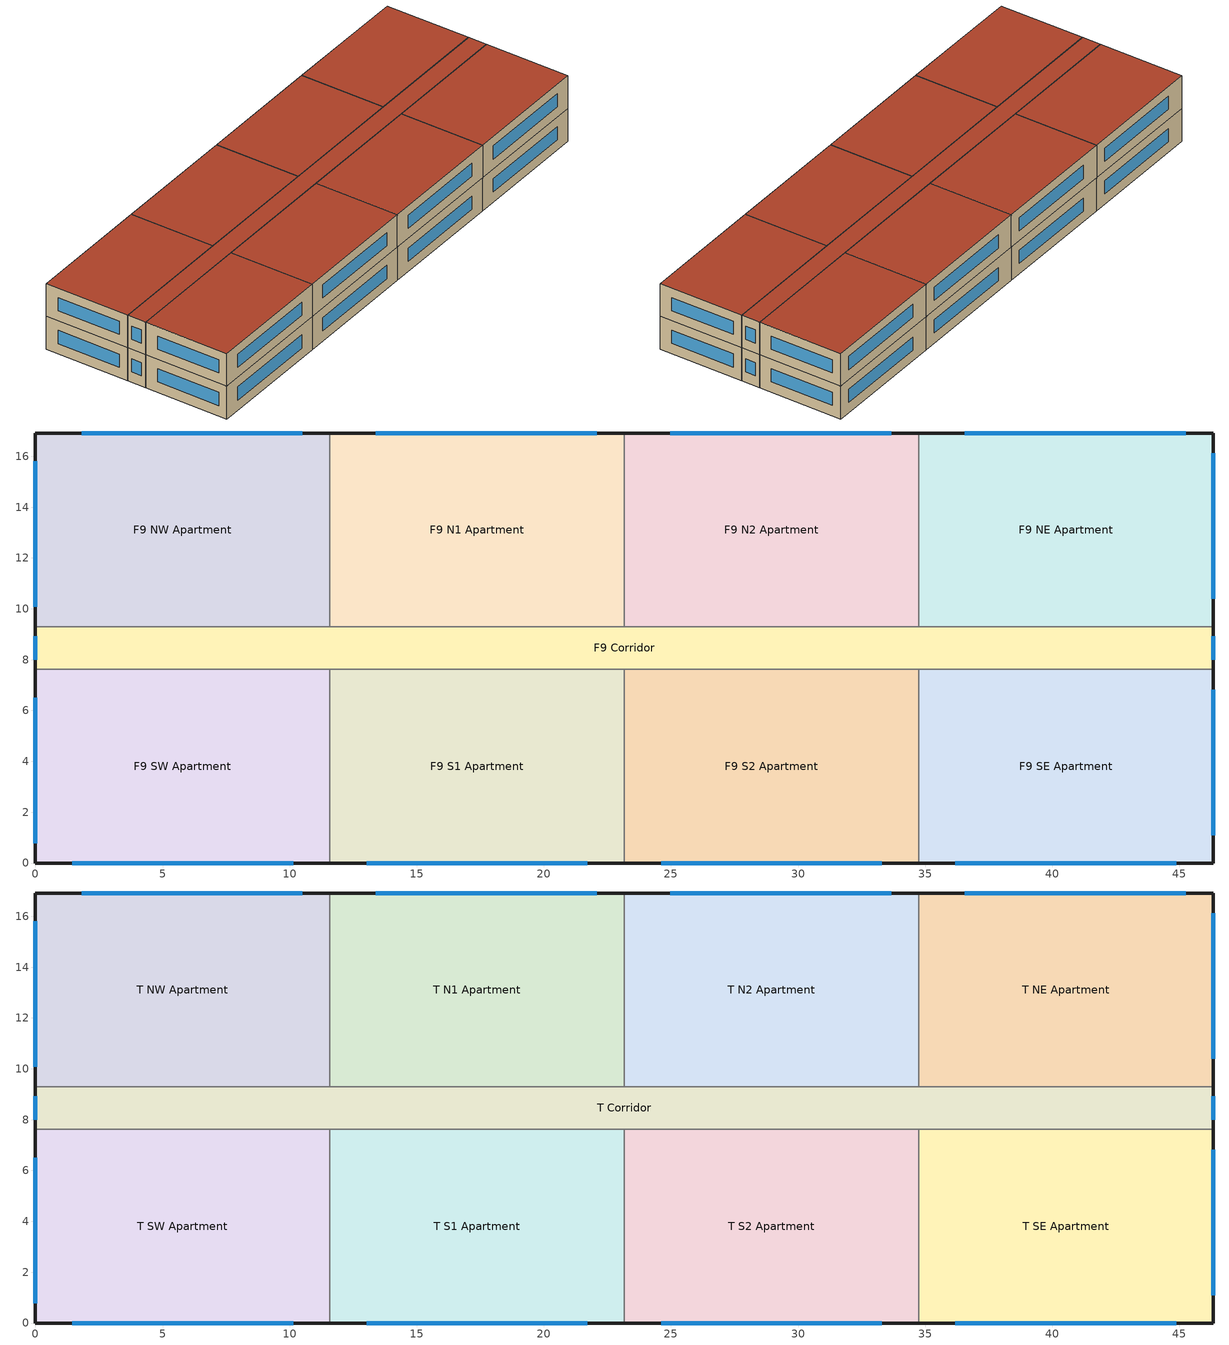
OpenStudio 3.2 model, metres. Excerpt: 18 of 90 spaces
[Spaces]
F9 SE Apartment
 floor to F8 SE Apartment: 46.33,7.62 46.33,0 34.75,0 34.75,7.62 z24.38
 wall outside: 34.75,0 46.33,0 46.33,7.62 z24.38:27.43
 wall to F9 S2 Apartment: 34.75,7.62 34.75,0 z24.38:27.43
 wall to F9 Corridor: 46.33,7.62 34.75,7.62 z24.38:27.43
 window: 36.19,0 44.88,0 / 46.33,1.1 46.33,6.81 z25.34:26.56
F9 N2 Apartment
 floor to F8 N2 Apartment: 34.75,16.92 34.75,9.3 23.16,9.3 23.16,16.92 z24.38
 wall outside: 34.75,16.92 23.16,16.92 z24.38:27.43
 wall to F9 NE Apartment: 34.75,9.3 34.75,16.92 z24.38:27.43
 wall to F9 Corridor: 23.16,9.3 34.75,9.3 z24.38:27.43
 wall to F9 N1 Apartment: 23.16,16.92 23.16,9.3 z24.38:27.43
 window: 33.66,16.92 24.98,16.92 z25.34:26.56
F9 SW Apartment
 floor to F8 SW Apartment: 11.58,7.62 11.58,0 0,0 0,7.62 z24.38
 wall outside: 0,7.62 0,0 11.58,0 z24.38:27.43
 wall to F9 Corridor: 11.58,7.62 0,7.62 z24.38:27.43
 wall to F9 S1 Apartment: 11.58,0 11.58,7.62 z24.38:27.43
 window: 1.45,0 10.13,0 / 0,6.5 0,0.79 z25.34:26.56
F9 Corridor
 floor to F8 Corridor: 46.33,9.3 46.33,7.62 0,7.62 0,9.3 z24.38
 wall outside: 0,9.3 0,7.62 / 46.33,7.62 46.33,9.3 z24.38:27.43
 wall to F9 NE Apartment: 46.33,9.3 34.75,9.3 z24.38:27.43
 wall to F9 NW Apartment: 11.58,9.3 0,9.3 z24.38:27.43
 wall to F9 S1 Apartment: 11.58,7.62 23.16,7.62 z24.38:27.43
 wall to F9 N1 Apartment: 23.16,9.3 11.58,9.3 z24.38:27.43
 wall to F9 S2 Apartment: 23.16,7.62 34.75,7.62 z24.38:27.43
 window: 0,8.91 0,8 / 46.33,8 46.33,8.91 z25.34:26.56
F9 NE Apartment
 floor to F8 NE Apartment: 46.33,16.92 46.33,9.3 34.75,9.3 34.75,16.92 z24.38
 wall outside: 46.33,9.3 46.33,16.92 34.75,16.92 z24.38:27.43
 window: 46.33,10.4 46.33,16.11 / 45.25,16.92 36.56,16.92 z25.34:26.56
F9 S1 Apartment
 floor to F8 S1 Apartment: 23.16,7.62 23.16,0 11.58,0 11.58,7.62 z24.38
 wall outside: 11.58,0 23.16,0 z24.38:27.43
 wall to F9 S2 Apartment: 23.16,0 23.16,7.62 z24.38:27.43
 window: 13.03,0 21.72,0 z25.34:26.56
F9 S2 Apartment
 floor to F8 S2 Apartment: 34.75,7.62 34.75,0 23.16,0 23.16,7.62 z24.38
 wall outside: 23.16,0 34.75,0 z24.38:27.43
 window: 24.61,0 33.3,0 z25.34:26.56
F9 NW Apartment
 floor to F8 NW Apartment: 11.58,16.92 11.58,9.3 0,9.3 0,16.92 z24.38
 wall outside: 11.58,16.92 0,16.92 0,9.3 z24.38:27.43
 wall to F9 N1 Apartment: 11.58,9.3 11.58,16.92 z24.38:27.43
 window: 0,15.8 0,10.08 / 10.5,16.92 1.81,16.92 z25.34:26.56
F9 N1 Apartment
 floor to F8 N1 Apartment: 23.16,16.92 23.16,9.3 11.58,9.3 11.58,16.92 z24.38
 wall outside: 23.16,16.92 11.58,16.92 z24.38:27.43
 window: 22.08,16.92 13.4,16.92 z25.34:26.56
T N1 Apartment
 floor to F9 N1 Apartment: 23.16,16.92 23.16,9.3 11.58,9.3 11.58,16.92 z27.43
 wall outside: 23.16,16.92 11.58,16.92 z27.43:30.48
 wall to T NW Apartment: 11.58,16.92 11.58,9.3 z27.43:30.48
 wall to T Corridor: 11.58,9.3 23.16,9.3 z27.43:30.48
 wall to T N2 Apartment: 23.16,9.3 23.16,16.92 z27.43:30.48
 window: 22.08,16.92 13.4,16.92 z28.38:29.6
 roof outside: 23.16,9.3 23.16,16.92 11.58,16.92 11.58,9.3 z30.48
T N2 Apartment
 floor to F9 N2 Apartment: 34.75,16.92 34.75,9.3 23.16,9.3 23.16,16.92 z27.43
 wall outside: 34.75,16.92 23.16,16.92 z27.43:30.48
 wall to T NE Apartment: 34.75,9.3 34.75,16.92 z27.43:30.48
 wall to T Corridor: 23.16,9.3 34.75,9.3 z27.43:30.48
 window: 33.66,16.92 24.98,16.92 z28.38:29.6
 roof outside: 34.75,9.3 34.75,16.92 23.16,16.92 23.16,9.3 z30.48
T S2 Apartment
 floor to F9 S2 Apartment: 34.75,7.62 34.75,0 23.16,0 23.16,7.62 z27.43
 wall outside: 23.16,0 34.75,0 z27.43:30.48
 wall to T Corridor: 34.75,7.62 23.16,7.62 z27.43:30.48
 wall to T S1 Apartment: 23.16,7.62 23.16,0 z27.43:30.48
 wall to T SE Apartment: 34.75,0 34.75,7.62 z27.43:30.48
 window: 24.61,0 33.3,0 z28.38:29.6
 roof outside: 34.75,0 34.75,7.62 23.16,7.62 23.16,0 z30.48
T SW Apartment
 floor to F9 SW Apartment: 11.58,7.62 11.58,0 0,0 0,7.62 z27.43
 wall outside: 0,7.62 0,0 11.58,0 z27.43:30.48
 wall to T Corridor: 11.58,7.62 0,7.62 z27.43:30.48
 wall to T S1 Apartment: 11.58,0 11.58,7.62 z27.43:30.48
 window: 1.45,0 10.13,0 / 0,6.5 0,0.79 z28.38:29.6
 roof outside: 11.58,0 11.58,7.62 0,7.62 0,0 z30.48
T SE Apartment
 floor to F9 SE Apartment: 46.33,7.62 46.33,0 34.75,0 34.75,7.62 z27.43
 wall outside: 34.75,0 46.33,0 46.33,7.62 z27.43:30.48
 wall to T Corridor: 46.33,7.62 34.75,7.62 z27.43:30.48
 window: 36.19,0 44.88,0 / 46.33,1.1 46.33,6.81 z28.38:29.6
 roof outside: 46.33,0 46.33,7.62 34.75,7.62 34.75,0 z30.48
T S1 Apartment
 floor to F9 S1 Apartment: 23.16,7.62 23.16,0 11.58,0 11.58,7.62 z27.43
 wall outside: 11.58,0 23.16,0 z27.43:30.48
 wall to T Corridor: 23.16,7.62 11.58,7.62 z27.43:30.48
 window: 13.03,0 21.72,0 z28.38:29.6
 roof outside: 23.16,0 23.16,7.62 11.58,7.62 11.58,0 z30.48
T Corridor
 floor to F9 Corridor: 46.33,9.3 46.33,7.62 0,7.62 0,9.3 z27.43
 wall outside: 0,9.3 0,7.62 / 46.33,7.62 46.33,9.3 z27.43:30.48
 wall to T NE Apartment: 46.33,9.3 34.75,9.3 z27.43:30.48
 wall to T NW Apartment: 11.58,9.3 0,9.3 z27.43:30.48
 window: 46.33,8 46.33,8.91 / 0,8.91 0,8 z28.38:29.6
 roof outside: 46.33,7.62 46.33,9.3 0,9.3 0,7.62 z30.48
T NE Apartment
 floor to F9 NE Apartment: 46.33,16.92 46.33,9.3 34.75,9.3 34.75,16.92 z27.43
 wall outside: 46.33,9.3 46.33,16.92 34.75,16.92 z27.43:30.48
 window: 46.33,10.4 46.33,16.11 / 45.25,16.92 36.56,16.92 z28.38:29.6
 roof outside: 46.33,9.3 46.33,16.92 34.75,16.92 34.75,9.3 z30.48
T NW Apartment
 floor to F9 NW Apartment: 11.58,16.92 11.58,9.3 0,9.3 0,16.92 z27.43
 wall outside: 11.58,16.92 0,16.92 0,9.3 z27.43:30.48
 window: 0,15.8 0,10.08 / 10.5,16.92 1.81,16.92 z28.38:29.6
 roof outside: 11.58,9.3 11.58,16.92 0,16.92 0,9.3 z30.48
[Site]
Resolute_NU_CAN: Latitude {deg}=74.72; Longitude {deg}=-94.98; Time Zone {hr}=-6; Elevation {m}=67; Terrain=City
[Building]
Building 1: North Axis {deg}=0; Standards Number of Stories=10; Standards Number of Above Ground Stories=10; Standards Building Type=HighriseApartment
[Site:WaterMainsTemperature]
Calculation Method=Correlation; Annual Average Outdoor Air Temperature {C}=-16.5333; Maximum Difference In Monthly Average Outdoor Air Temperatures {deltaC}=35.9
[SizingPeriod:DesignDay] Barometric Pressure {Pa}=100523; Sky Clearness=0; Rain Indicator=0; Snow Indicator=0; Day of Month=21; Daylight Saving Time Indicator=0; Humidity Indicating Type=Wetbulb; Dry-Bulb Temperature Range Modifier Type=DefaultMultipliers
Name | Maximum Dry-Bulb Temperature {C} | Daily Dry-Bulb Temperature Range {deltaC} | Humidity Indicating Conditions at Maximum Dry-Bulb | Wind Speed {m/s} | Wind Direction {deg} | Month | Day Type | Solar Model Indicator | ASHRAE Taub | ASHRAE Taud
Resolute Ann Htg 99.6% Condns DB | -42.5 | 0 | -42.5 | 4 | 330 | 2 | WinterDesignDay | ASHRAEClearSky
Resolute Ann Clg .4% Condns DB=>MWB | 10.8 | 4.7 | 7.7 | 5.6 | 140 | 7 | SummerDesignDay | ASHRAETau | 0.332 | 2.238
[Site:GroundTemperature:BuildingSurface]
19.527, 19.502, 19.536, 19.598, 20.002, 21.64, 22.225, 22.375, 21.449, 20.121, 19.802, 19.633
[ClimateZones]
Climate Zone Institution Name 1=ASHRAE; Climate Zone Document Name 1=ANSI/ASHRAE Standard 169; Climate Zone Document Year 1=2006; Climate Zone Institution Name 2=CEC; Climate Zone Document Name 2=California Climate Zone Descriptions; Climate Zone Document Year 2=1995
[Space] Part of Total Floor Area=Yes
Name | Space Type | Building Story | Thermal Zone
F9 SE Apartment | Space Function Dwelling Unit(s) | Building Story 9 | TZ-F9 SE Apartment
F9 S1 Apartment | Space Function Dwelling Unit(s) | Building Story 9 | TZ-F9 S1 Apartment
F9 NW Apartment | Space Function Dwelling Unit(s) | Building Story 9 | TZ-F9 NW Apartment
T S2 Apartment | Space Function Dwelling Unit(s) | Building Story 10 | TZ-T S2 Apartment
T N1 Apartment | Space Function Dwelling Unit(s) | Building Story 10 | TZ-T N1 Apartment
F9 NE Apartment | Space Function Dwelling Unit(s) | Building Story 9 | TZ-F9 NE Apartment
T N2 Apartment | Space Function Dwelling Unit(s) | Building Story 10 | TZ-T N2 Apartment
F9 N2 Apartment | Space Function Dwelling Unit(s) | Building Story 9 | TZ-F9 N2 Apartment
F9 S2 Apartment | Space Function Dwelling Unit(s) | Building Story 9 | TZ-F9 S2 Apartment
T SW Apartment | Space Function Dwelling Unit(s) | Building Story 10 | TZ-T SW Apartment
T S1 Apartment | Space Function Dwelling Unit(s) | Building Story 10 | TZ-T S1 Apartment
F9 N1 Apartment | Space Function Dwelling Unit(s) | Building Story 9 | TZ-F9 N1 Apartment
T SE Apartment | Space Function Dwelling Unit(s) | Building Story 10 | TZ-T SE Apartment
T NW Apartment | Space Function Dwelling Unit(s) | Building Story 10 | TZ-T NW Apartment
F9 SW Apartment | Space Function Dwelling Unit(s) | Building Story 9 | TZ-F9 SW Apartment
F9 Corridor | Space Function Corr. < 2.4m wide-sch-G | Building Story 9 | TZ-F9 Corridor
T NE Apartment | Space Function Dwelling Unit(s) | Building Story 10 | TZ-T NE Apartment
T Corridor | Space Function Corr. < 2.4m wide-sch-G | Building Story 10 | TZ-T Corridor
[BuildingStory]
Name | Nominal Z Coordinate {m}
Building Story 9 | 24.3828
Building Story 10 | 27.4307
[ThermalZone] Use Ideal Air Loads=No
Name | Thermostat | Humidistat
TZ-F9 NE Apartment | Thermostat Setpoint Dual Setpoint 58 | Zone Control Humidistat 58
TZ-F9 Corridor | Thermostat Setpoint Dual Setpoint 55 | Zone Control Humidistat 55
TZ-T S1 Apartment | Thermostat Setpoint Dual Setpoint 87 | Zone Control Humidistat 87
TZ-T N1 Apartment | Thermostat Setpoint Dual Setpoint 83 | Zone Control Humidistat 83
TZ-F9 S2 Apartment | Thermostat Setpoint Dual Setpoint 61 | Zone Control Humidistat 61
TZ-T S2 Apartment | Thermostat Setpoint Dual Setpoint 88 | Zone Control Humidistat 88
TZ-T NW Apartment | Thermostat Setpoint Dual Setpoint 86 | Zone Control Humidistat 86
TZ-F9 NW Apartment | Thermostat Setpoint Dual Setpoint 59 | Zone Control Humidistat 59
TZ-T N2 Apartment | Thermostat Setpoint Dual Setpoint 84 | Zone Control Humidistat 84
TZ-F9 SE Apartment | Thermostat Setpoint Dual Setpoint 62 | Zone Control Humidistat 62
TZ-F9 S1 Apartment | Thermostat Setpoint Dual Setpoint 60 | Zone Control Humidistat 60
TZ-T Corridor | Thermostat Setpoint Dual Setpoint 82 | Zone Control Humidistat 82
TZ-F9 N2 Apartment | Thermostat Setpoint Dual Setpoint 57 | Zone Control Humidistat 57
TZ-T SW Apartment | Thermostat Setpoint Dual Setpoint 90 | Zone Control Humidistat 90
TZ-F9 N1 Apartment | Thermostat Setpoint Dual Setpoint 56 | Zone Control Humidistat 56
TZ-F9 SW Apartment | Thermostat Setpoint Dual Setpoint 63 | Zone Control Humidistat 63
TZ-T SE Apartment | Thermostat Setpoint Dual Setpoint 89 | Zone Control Humidistat 89
TZ-T NE Apartment | Thermostat Setpoint Dual Setpoint 85 | Zone Control Humidistat 85
[SpaceType] Standards Building Type=Space Function
Name | Standards Space Type
Space Function Corr. < 2.4m wide-sch-G | Corr. < 2.4m wide-sch-G
Space Function Dwelling Unit(s) | Dwelling Unit(s)
[ThermostatSetpoint:DualSetpoint]
Thermostat Setpoint Dual Setpoint 55; Thermostat Setpoint Dual Setpoint 56; Thermostat Setpoint Dual Setpoint 57; Thermostat Setpoint Dual Setpoint 58; Thermostat Setpoint Dual Setpoint 59; Thermostat Setpoint Dual Setpoint 60; Thermostat Setpoint Dual Setpoint 61; Thermostat Setpoint Dual Setpoint 62; Thermostat Setpoint Dual Setpoint 63; Thermostat Setpoint Dual Setpoint 82; Thermostat Setpoint Dual Setpoint 83; Thermostat Setpoint Dual Setpoint 84; Thermostat Setpoint Dual Setpoint 85; Thermostat Setpoint Dual Setpoint 86; Thermostat Setpoint Dual Setpoint 87; Thermostat Setpoint Dual Setpoint 88; Thermostat Setpoint Dual Setpoint 89; Thermostat Setpoint Dual Setpoint 90
[ZoneControl:Humidistat]
Zone Control Humidistat 55; Zone Control Humidistat 56; Zone Control Humidistat 57; Zone Control Humidistat 58; Zone Control Humidistat 59; Zone Control Humidistat 60; Zone Control Humidistat 61; Zone Control Humidistat 62; Zone Control Humidistat 63; Zone Control Humidistat 82; Zone Control Humidistat 83; Zone Control Humidistat 84; Zone Control Humidistat 85; Zone Control Humidistat 86; Zone Control Humidistat 87; Zone Control Humidistat 88; Zone Control Humidistat 89; Zone Control Humidistat 90
